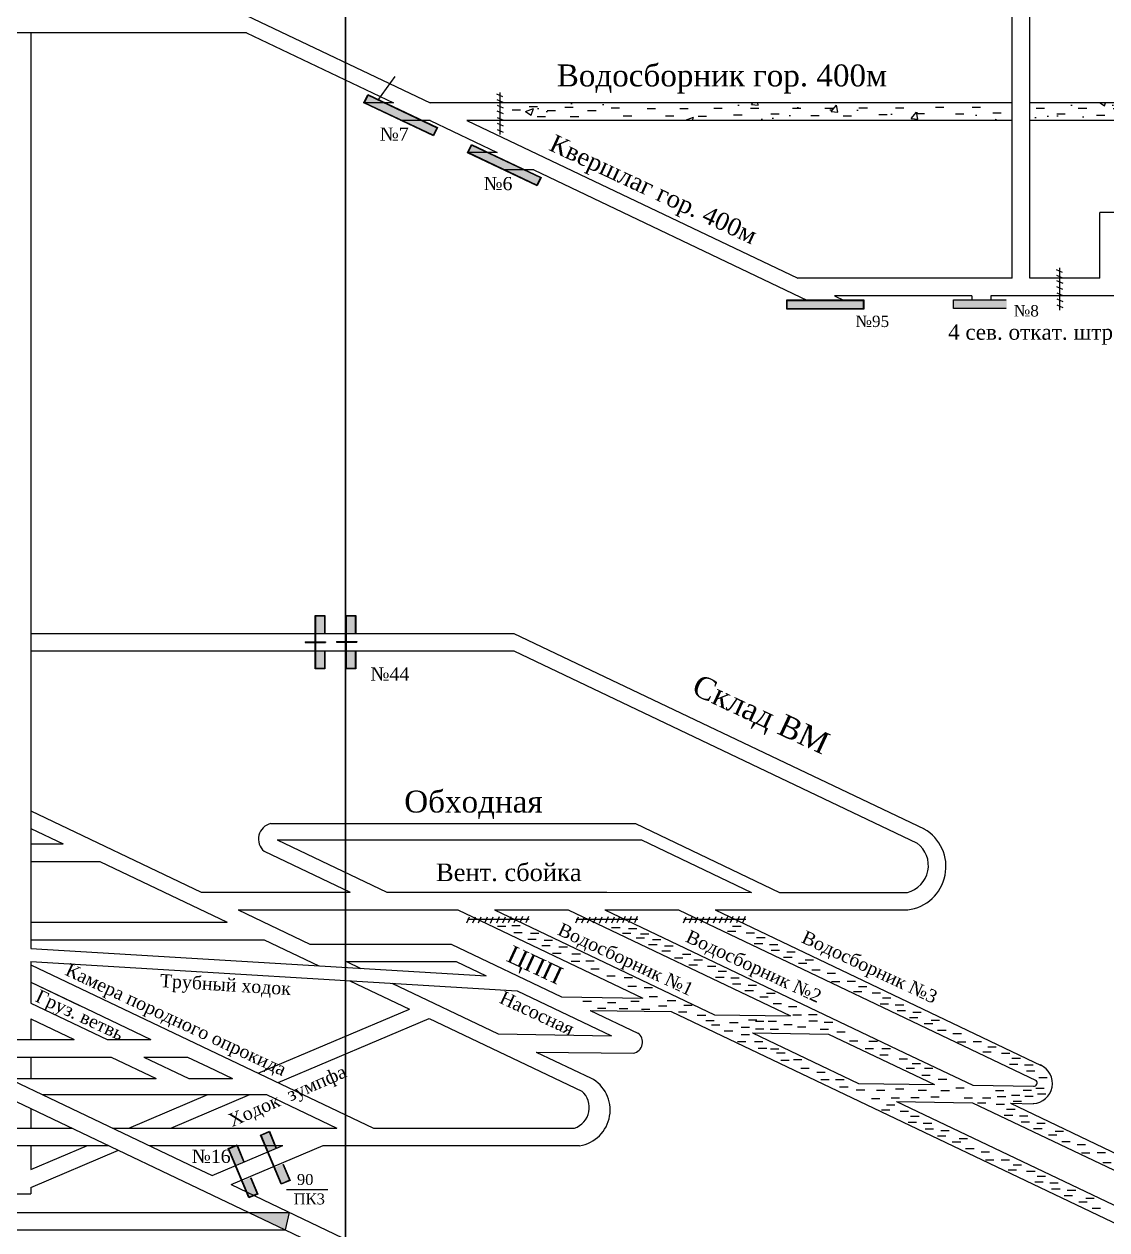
# Model space of a CAD drawing. Header units: millimetres. Extents: x -920 to 211, y -438 to 397.
# Drawn here: x -428.1 to -181, y -196.3 to 78.9 of the extents above; entities that cross this region are included whole.
import ezdxf

# ---------------------------------------------------------------- set-up
doc = ezdxf.new("R2010")
doc.units = ezdxf.units.MM
for name, color, linetype in [('Двери', 7, 'Continuous'), ('Заслоны', 7, 'Continuous'), ('Номера перемычек', 7, 'Continuous'), ('Перемычки 01', 7, 'Continuous')]:
    doc.layers.add(name, color=color, linetype=linetype)
doc.styles.get("Standard").update_dxf_attribs({"font": 'TIMES.TTF', "height": 10})

msp = doc.modelspace()

# ---------------------------------------------------------------- hatches: boundary and pattern name
h = msp.add_hatch()
h.set_pattern_fill('AR-CONC', scale=0.1, style=0)
h.paths.add_polyline_path([(-202.56, 56.89), (-202.56, 60.89), (-316.53, 60.89), (-316.53, 57.39), (-316.03, 56.89)])
h.paths.add_polyline_path([(-162.56, 56.89), (-158.56, 56.89), (-122.56, 56.89), (-122.56, 24.73), (-119.06, 24.73), (-118.56, 25.23), (-118.56, 60.89), (-198.56, 60.89), (-198.56, 56.89)])
msp.add_hatch(color=256).paths.add_polyline_path([(-367.56, -192.29), (-376.85, -192.29), (-368.46, -196.29)])
at = {"layer": 'Двери'}
h = msp.add_hatch(color=256, dxfattribs=at)
h.paths.add_polyline_path([(-359.41, -60.15), (-359.41, -56.05), (-361.61, -56.05), (-361.61, -60.15), (-361.51, -60.15), (-361.51, -56.15), (-359.51, -56.15), (-359.51, -60.15)])
h.paths.add_polyline_path([(-361.51, -64.15), (-361.51, -60.15), (-361.61, -60.15), (-361.61, -64.15)])
h.paths.add_polyline_path([(-359.41, -68.25), (-359.41, -64.15), (-359.51, -64.15), (-359.51, -68.15), (-361.51, -68.15), (-361.51, -64.15), (-361.61, -64.15), (-361.61, -68.25)])
h = msp.add_hatch(color=3, dxfattribs=at)
h.paths.add_polyline_path([(-359.51, -56.15), (-361.51, -56.15), (-361.51, -60.15), (-359.51, -60.15)])
h.paths.add_polyline_path([(-361.51, -68.15), (-359.51, -68.15), (-359.51, -64.15), (-361.51, -64.15)])
h = msp.add_hatch(color=256, dxfattribs=at)
h.paths.add_polyline_path([(-352.39, -60.15), (-352.39, -56.05), (-354.59, -56.05), (-354.59, -60.15), (-354.49, -60.15), (-354.49, -56.15), (-352.49, -56.15), (-352.49, -60.15)])
h.paths.add_polyline_path([(-354.49, -64.15), (-354.49, -60.15), (-354.59, -60.15), (-354.59, -64.15)])
h.paths.add_polyline_path([(-352.39, -68.25), (-352.39, -64.15), (-352.49, -64.15), (-352.49, -68.15), (-354.49, -68.15), (-354.49, -64.15), (-354.59, -64.15), (-354.59, -68.25)])
h = msp.add_hatch(color=3, dxfattribs=at)
h.paths.add_polyline_path([(-352.49, -56.15), (-354.49, -56.15), (-354.49, -60.15), (-352.49, -60.15)])
h.paths.add_polyline_path([(-354.49, -68.15), (-352.49, -68.15), (-352.49, -64.15), (-354.49, -64.15)])
h = msp.add_hatch(color=256, dxfattribs=at)
h.paths.add_polyline_path([(-370.52, -177.57), (-372.1, -173.79), (-374.13, -174.64), (-372.54, -178.42), (-372.45, -178.38), (-374, -174.69), (-372.16, -173.92), (-370.61, -177.61)])
h.paths.add_polyline_path([(-370.9, -182.07), (-372.45, -178.38), (-372.54, -178.42), (-371, -182.11)])
h.paths.add_polyline_path([(-367.38, -185.04), (-368.97, -181.26), (-369.06, -181.29), (-367.51, -184.98), (-369.35, -185.76), (-370.9, -182.07), (-371, -182.11), (-369.41, -185.89)])
h = msp.add_hatch(color=3, dxfattribs=at)
h.paths.add_polyline_path([(-372.16, -173.92), (-374, -174.69), (-372.45, -178.38), (-370.61, -177.61)])
h.paths.add_polyline_path([(-369.35, -185.76), (-367.51, -184.98), (-369.06, -181.29), (-370.9, -182.07)])
h = msp.add_hatch(color=256, dxfattribs=at)
h.paths.add_polyline_path([(-377.89, -180.67), (-379.48, -176.89), (-381.51, -177.74), (-379.92, -181.52), (-379.83, -181.48), (-381.38, -177.79), (-379.53, -177.02), (-377.98, -180.71)])
h.paths.add_polyline_path([(-378.28, -185.17), (-379.83, -181.48), (-379.92, -181.52), (-378.37, -185.21)])
h.paths.add_polyline_path([(-374.75, -188.13), (-376.34, -184.35), (-376.43, -184.39), (-374.89, -188.08), (-376.73, -188.86), (-378.28, -185.17), (-378.37, -185.21), (-376.78, -188.99)])
h = msp.add_hatch(color=3, dxfattribs=at)
h.paths.add_polyline_path([(-379.53, -177.02), (-381.38, -177.79), (-379.83, -181.48), (-377.98, -180.71)])
h.paths.add_polyline_path([(-376.73, -188.86), (-374.89, -188.08), (-376.43, -184.39), (-378.28, -185.17)])
at = {"layer": 'Перемычки 01'}
h = msp.add_hatch(color=256, dxfattribs=at)
h.paths.add_polyline_path([(-349.63, 62.83), (-350.55, 60.89), (-334.64, 53.36), (-333.72, 55.31)])
h.paths.add_polyline_path([(-333.89, 55.25), (-334.7, 53.53), (-350.38, 60.95), (-349.57, 62.66)], flags=16)
for points in [[(-349.57, 62.66), (-350.38, 60.95), (-334.7, 53.53), (-333.89, 55.25)], [(-325.9, 51.28), (-326.71, 49.57), (-311.03, 42.15), (-310.22, 43.86)], [(-253.9, 15.84), (-253.9, 13.94), (-236.56, 13.94), (-236.56, 15.84)]]:
    msp.add_hatch(color=3, dxfattribs=at).paths.add_polyline_path(points)
h = msp.add_hatch(color=256, dxfattribs=at)
h.paths.add_polyline_path([(-325.96, 51.45), (-326.88, 49.5), (-310.97, 41.98), (-310.05, 43.92)])
h.paths.add_polyline_path([(-310.22, 43.86), (-311.03, 42.15), (-326.71, 49.57), (-325.9, 51.28)], flags=16)
h = msp.add_hatch(color=256, dxfattribs=at)
h.paths.add_polyline_path([(-254.03, 15.97), (-254.03, 13.82), (-236.43, 13.82), (-236.43, 15.97)])
h.paths.add_polyline_path([(-236.56, 15.84), (-236.56, 13.94), (-253.9, 13.94), (-253.9, 15.84)], flags=16)
h = msp.add_hatch(color=256, dxfattribs=at)
h.paths.add_polyline_path([(-216.06, 13.89), (-211.96, 13.88), (-211.96, 13.98), (-215.96, 13.99), (-215.96, 15.99), (-211.96, 15.98), (-211.96, 16.08), (-216.06, 16.09)])
h.paths.add_polyline_path([(-211.96, 13.98), (-211.96, 13.88), (-203.86, 13.87), (-203.86, 16.07), (-211.96, 16.08), (-211.96, 15.98), (-203.96, 15.97), (-203.96, 13.97)])
h = msp.add_hatch(color=3, dxfattribs=at)
h.paths.add_polyline_path([(-215.96, 15.99), (-215.96, 13.99), (-211.96, 13.98), (-211.96, 15.98)])
h.paths.add_polyline_path([(-207.96, 13.98), (-207.96, 15.98), (-211.96, 15.98), (-211.96, 13.98)])
h.paths.add_polyline_path([(-207.96, 13.98), (-203.96, 13.97), (-203.96, 15.97), (-207.96, 15.98)])

# ---------------------------------------------------------------- linework, layer by layer
for p, q in [((-202.56, 20.89), (-202.56, 184.03)), ((-198.56, 20.89), (-198.56, 183.2)), ((-377.34, 80.89), (-335.41, 60.89)), ((-377.34, 76.89), (-544.56, 76.89)), ((-426.56, 76.89), (-426.56, -132.09)), ((-377.34, 76.89), (-343.79, 60.89)), ((-319.49, 63.31), (-319.49, 53.67)), ((-343.79, 60.89), (-350.67, 60.89)), ((-202.56, 60.89), (-335.41, 60.89)), ((-320.26, 62.96), (-318.86, 62.35)), ((-320.19, 61.69), (-318.79, 61.08)), ((-118.56, 60.89), (-198.56, 60.89)), ((-320.16, 59.07), (-318.77, 58.46)), ((-320.14, 60.41), (-318.75, 59.8)), ((-316.7, 59.35), (-314.77, 59.35)), ((-312.82, 60.1), (-310.89, 60.1)), ((-311, 57.8), (-309.07, 57.8)), ((-308.7, 59.14), (-306.77, 59.14)), ((-304.68, 59.91), (-302.75, 59.91)), ((-303.43, 57.8), (-301.51, 57.8)), ((-299.48, 59.14), (-297.56, 59.14)), ((-294.12, 59.81), (-292.19, 59.81)), ((-291.34, 57.99), (-289.41, 57.99)), ((-285.88, 59.61), (-283.95, 59.61)), ((-281.7, 57.98), (-279.77, 57.98)), ((-278.44, 59.66), (-276.52, 59.66)), ((-274.28, 57.92), (-272.35, 57.92)), ((-270.7, 59.7), (-268.77, 59.7)), ((-266.16, 58.15), (-264.23, 58.15)), ((-262.34, 59.7), (-260.42, 59.7)), ((-257.66, 58.39), (-255.74, 58.39)), ((-252.75, 59.69), (-250.82, 59.69)), ((-248.57, 58.06), (-246.64, 58.06)), ((-245.31, 59.74), (-243.38, 59.74)), ((-241.14, 57.99), (-239.22, 57.99)), ((-237.56, 59.78), (-235.64, 59.78)), ((-233.03, 58.23), (-231.1, 58.23)), ((-229.21, 59.78), (-227.28, 59.78)), ((-224.53, 58.47), (-222.6, 58.47)), ((-220.08, 59.94), (-218.15, 59.94)), ((-215.54, 58.39), (-213.62, 58.39)), ((-211.72, 59.94), (-209.8, 59.94)), ((-207.04, 58.62), (-205.12, 58.62)), ((-197.11, 59.72), (-195.19, 59.72)), ((-192.43, 58.41), (-190.51, 58.41)), ((-187.52, 59.7), (-185.59, 59.7)), ((-183.34, 58.08), (-181.41, 58.08)), ((-335.41, 56.89), (-342.15, 56.89)), ((-335.41, 56.89), (-320.12, 49.6)), ((-202.56, 56.89), (-327.02, 56.89)), ((-327.02, 56.89), (-251.54, 20.89)), ((-320.11, 56.26), (-318.71, 55.65)), ((-320.09, 57.6), (-318.7, 56.99)), ((-162.56, 56.89), (-198.56, 56.89)), ((-320.11, 54.86), (-318.71, 54.25)), ((-320.12, 49.6), (-326.99, 49.6)), ((-311.73, 45.6), (-318.64, 45.6)), ((-311.73, 45.6), (-249.31, 15.83)), ((-182.56, 20.89), (-182.56, 35.89)), ((-162.56, 35.89), (-182.56, 35.89)), ((-192.57, 22.91), (-191.18, 22.3)), ((-191.8, 23.26), (-191.8, 13.61)), ((-202.56, 20.89), (-251.54, 20.89)), ((-182.56, 20.89), (-198.56, 20.89)), ((-192.5, 21.63), (-191.11, 21.02)), ((-192.46, 20.36), (-191.06, 19.75)), ((-243.15, 16.89), (-240.9, 15.82)), ((-211.79, 16.89), (-243.15, 16.89)), ((-211.79, 16.89), (-211.79, 15.98)), ((-111.77, 16.89), (-207.43, 16.89)), ((-207.43, 16.89), (-207.43, 15.98)), ((-192.48, 19.02), (-191.08, 18.41)), ((-192.41, 17.54), (-191.01, 16.93)), ((-192.42, 16.2), (-191.03, 15.59)), ((-192.42, 14.81), (-191.03, 14.2)), ((-426.56, -60.15), (-316.3, -60.15)), ((-316.3, -60.15), (-222.69, -104.8)), ((-426.56, -64.15), (-316.3, -64.15)), ((-316.3, -64.15), (-224.24, -108.06)), ((-426.56, -100.68), (-387.64, -119.24)), ((-371.77, -103.56), (-288.55, -103.57)), ((-288.55, -103.57), (-255.65, -119.26)), ((-426.56, -104.68), (-419.16, -108.21)), ((-370.32, -107.3), (-287.15, -107.31)), ((-370.32, -107.3), (-345.27, -119.24)), ((-287.15, -107.31), (-262.1, -119.26)), ((-426.56, -108.2), (-419.16, -108.21)), ((-373.3, -109.88), (-353.66, -119.24)), ((-426.56, -112.2), (-410.77, -112.21)), ((-410.77, -112.21), (-381.71, -126.07)), ((-387.64, -119.24), (-376.74, -119.24)), ((-387.64, -119.24), (-353.66, -119.24)), ((-345.27, -119.24), (-262.1, -119.26)), ((-345.27, -119.24), (-295.08, -119.25)), ((-255.65, -119.26), (-226.51, -119.26)), ((-379.25, -123.24), (-329.09, -123.25)), ((-379.25, -123.24), (-366.6, -123.24)), ((-379.25, -123.24), (-362.87, -131.05)), ((-333.05, -123.25), (-329.09, -123.25)), ((-329.09, -123.25), (-286.88, -143.38)), ((-320.7, -123.25), (-270.49, -147.2)), ((-320.7, -123.25), (-303.93, -123.25)), ((-303.93, -123.25), (-253.14, -147.47)), ((-295.54, -123.25), (-227.14, -155.87)), ((-295.54, -123.25), (-278.76, -123.25)), ((-278.76, -123.25), (-197.09, -162.2)), ((-270.37, -123.25), (-195.96, -158.74)), ((-270.37, -123.25), (-226.42, -123.26)), ((-426.56, -126.07), (-381.71, -126.07)), ((-326.49, -124.94), (-327.1, -126.33)), ((-312.82, -125.47), (-326.91, -125.48)), ((-325.1, -124.94), (-325.71, -126.33)), ((-323.83, -124.94), (-324.43, -126.33)), ((-322.43, -124.94), (-323.04, -126.33)), ((-321.09, -124.95), (-321.7, -126.35)), ((-319.62, -124.88), (-320.23, -126.28)), ((-318.28, -124.9), (-318.89, -126.3)), ((-317, -124.86), (-317.61, -126.25)), ((-315.73, -124.79), (-316.34, -126.18)), ((-314.35, -124.8), (-314.96, -126.2)), ((-312.96, -124.8), (-313.57, -126.2)), ((-301.66, -124.94), (-302.27, -126.33)), ((-287.99, -125.47), (-302.08, -125.48)), ((-300.26, -124.94), (-300.87, -126.33)), ((-298.99, -124.94), (-299.6, -126.33)), ((-297.6, -124.94), (-298.21, -126.33)), ((-296.26, -124.95), (-296.87, -126.35)), ((-294.79, -124.88), (-295.4, -126.28)), ((-293.45, -124.9), (-294.06, -126.3)), ((-292.17, -124.86), (-292.78, -126.25)), ((-290.9, -124.79), (-291.51, -126.18)), ((-289.52, -124.8), (-290.13, -126.2)), ((-288.13, -124.8), (-288.74, -126.2)), ((-277.06, -124.94), (-277.67, -126.33)), ((-263.39, -125.47), (-277.48, -125.48)), ((-275.67, -124.94), (-276.27, -126.33)), ((-274.39, -124.94), (-275, -126.33)), ((-273, -124.94), (-273.61, -126.33)), ((-271.66, -124.95), (-272.27, -126.35)), ((-270.19, -124.88), (-270.8, -126.28)), ((-268.85, -124.9), (-269.46, -126.3)), ((-267.57, -124.86), (-268.18, -126.25)), ((-266.3, -124.79), (-266.91, -126.18)), ((-264.92, -124.8), (-265.53, -126.2)), ((-263.53, -124.8), (-264.14, -126.2)), ((-320.06, -126.98), (-318.14, -126.98)), ((-316.8, -126.85), (-314.88, -126.85)), ((-316.32, -128.44), (-314.39, -128.44)), ((-312.51, -128.58), (-310.59, -128.58)), ((-293.99, -127.28), (-292.06, -127.28)), ((-291.55, -128.59), (-289.62, -128.59)), ((-290.14, -127.48), (-288.21, -127.48)), ((-287.44, -128.7), (-285.51, -128.7)), ((-267.55, -128.13), (-265.62, -128.13)), ((-266.4, -126.99), (-264.47, -126.99)), ((-263.29, -128.47), (-261.37, -128.47)), ((-426.56, -130.07), (-373.32, -130.07)), ((-373.32, -130.07), (-360.8, -136.04)), ((-362.87, -131.05), (-330.63, -131.05)), ((-330.63, -131.05), (-305.41, -143.08)), ((-313.12, -129.93), (-311.2, -129.93)), ((-309.95, -131.42), (-308.02, -131.42)), ((-309.41, -130.2), (-307.48, -130.2)), ((-306.03, -131.69), (-304.1, -131.69)), ((-288.38, -129.64), (-286.46, -129.64)), ((-285.55, -131.19), (-283.62, -131.19)), ((-284.67, -130.05), (-282.74, -130.05)), ((-281.9, -131.46), (-279.97, -131.46)), ((-261.45, -130.94), (-259.52, -130.94)), ((-260.91, -129.59), (-258.98, -129.59)), ((-258, -131.14), (-256.07, -131.14)), ((-426.56, -132.09), (-322.64, -138.33)), ((-307.45, -133.11), (-305.52, -133.11)), ((-303.06, -133.31), (-301.13, -133.31)), ((-282.51, -132.61), (-280.58, -132.61)), ((-279.67, -134.23), (-277.74, -134.23)), ((-277.84, -133.35), (-275.92, -133.35)), ((-275.21, -134.64), (-273.28, -134.64)), ((-257.6, -132.49), (-255.67, -132.49)), ((-254.76, -134.04), (-252.83, -134.04)), ((-254.02, -132.83), (-252.09, -132.83)), ((-249.83, -134.65), (-247.9, -134.65)), ((-426.56, -135.05), (-315.55, -141.71)), ((-426.56, -135.05), (-426.56, -144.53)), ((-426.56, -135.77), (-348.34, -173.07)), ((-354.48, -135.05), (-351.21, -136.61)), ((-354.48, -135.05), (-329.5, -135.05)), ((-329.5, -135.05), (-322.64, -138.33)), ((-303.19, -134.93), (-301.27, -134.93)), ((-299.88, -134.86), (-297.96, -134.86)), ((-298.73, -136.75), (-296.81, -136.75)), ((-276.36, -135.78), (-274.43, -135.78)), ((-272.1, -136.12), (-270.18, -136.12)), ((-269.71, -137.24), (-267.79, -137.24)), ((-251.38, -135.46), (-249.45, -135.46)), ((-248.34, -136.94), (-246.41, -136.94)), ((-426.56, -139.77), (-413.93, -145.79)), ((-426.56, -139.77), (-415.45, -145.07)), ((-353.72, -139.42), (-340.11, -145.91)), ((-344.13, -139.99), (-319.85, -151.57)), ((-295.08, -138.31), (-293.15, -138.31)), ((-291.16, -138.71), (-289.23, -138.71)), ((-270.26, -138.59), (-268.33, -138.59)), ((-266.81, -138.79), (-264.88, -138.79)), ((-266.4, -140.14), (-264.48, -140.14)), ((-244.83, -137.69), (-242.9, -137.69)), ((-243.81, -139.58), (-241.89, -139.58)), ((-240.23, -139.51), (-238.31, -139.51)), ((-315.55, -141.71), (-294.01, -151.98)), ((-305.41, -143.08), (-286.88, -143.38)), ((-290.28, -140.67), (-288.35, -140.67)), ((-286.56, -140.94), (-284.64, -140.94)), ((-285.42, -143.03), (-283.49, -143.03)), ((-263.57, -141.69), (-261.64, -141.69)), ((-262.82, -140.48), (-260.9, -140.48)), ((-258.64, -142.3), (-256.71, -142.3)), ((-238.83, -141.89), (-236.9, -141.89)), ((-237.68, -140.75), (-235.75, -140.75)), ((-234.57, -142.23), (-232.64, -142.23)), ((-426.56, -144.53), (-409.14, -152.84)), ((-413.93, -145.79), (-399.14, -152.84)), ((-300.55, -144.11), (-298.62, -144.11)), ((-297.24, -145.73), (-295.31, -145.73)), ((-294.94, -144.38), (-293.01, -144.38)), ((-292.24, -145.8), (-290.31, -145.8)), ((-289.6, -144.11), (-287.68, -144.11)), ((-283.32, -145.19), (-281.39, -145.19)), ((-281.29, -143.98), (-279.37, -143.98)), ((-277.51, -144.99), (-275.59, -144.99)), ((-260.19, -143.11), (-258.26, -143.11)), ((-257.15, -144.59), (-255.22, -144.59)), ((-253.64, -145.34), (-251.71, -145.34)), ((-232.72, -144.7), (-230.8, -144.7)), ((-232.18, -143.35), (-230.26, -143.35)), ((-229.28, -144.9), (-227.35, -144.9)), ((-426.56, -148.1), (-416.61, -152.84)), ((-426.56, -148.1), (-426.56, -152.49)), ((-374.62, -160.54), (-340.11, -145.91)), ((-370.11, -162.69), (-335.6, -148.06)), ((-335.6, -148.06), (-300.78, -164.66)), ((-298.9, -146.19), (-288.05, -151.37)), ((-298.9, -146.19), (-280.37, -146.48)), ((-287.17, -145.94), (-285.25, -145.94)), ((-280.37, -146.48), (-132.82, -216.86)), ((-278.73, -146.54), (-276.8, -146.54)), ((-274.44, -147.29), (-272.52, -147.29)), ((-272.48, -148.51), (-270.56, -148.51)), ((-270.49, -147.2), (-253.14, -147.47)), ((-262.76, -148.37), (-260.83, -148.37)), ((-252.62, -147.23), (-250.7, -147.23)), ((-249.04, -147.16), (-247.12, -147.16)), ((-248.98, -148.58), (-247.05, -148.58)), ((-228.87, -146.25), (-226.95, -146.25)), ((-226.04, -147.8), (-224.11, -147.8)), ((-225.29, -146.59), (-223.37, -146.59)), ((-221.1, -148.41), (-219.18, -148.41)), ((-271.2, -149.52), (-269.27, -149.52)), ((-268.3, -150.87), (-266.37, -150.87)), ((-267.08, -148.98), (-265.15, -148.98)), ((-264.45, -150.06), (-262.52, -150.06)), ((-261.84, -151.32), (-244.49, -151.6)), ((-261.84, -151.32), (-237.63, -162.87)), ((-261.2, -148.65), (-259.28, -148.65)), ((-261.2, -150.4), (-259.28, -150.4)), ((-258.3, -148.65), (-256.37, -148.65)), ((-257.83, -150.47), (-255.9, -150.47)), ((-254.72, -149.39), (-252.79, -149.39)), ((-251.61, -149.99), (-249.68, -149.99)), ((-246.41, -150.47), (-244.48, -150.47)), ((-245.46, -148.91), (-243.54, -148.91)), ((-242.61, -151.08), (-240.68, -151.08)), ((-222.66, -149.22), (-220.73, -149.22)), ((-219.62, -150.7), (-217.69, -150.7)), ((-450.28, -152.84), (-416.61, -152.84)), ((-450.28, -152.84), (-423.91, -165.42)), ((-426.56, -152.49), (-426.56, -152.84)), ((-409.14, -152.84), (-399.14, -152.84)), ((-319.85, -151.57), (-294.01, -151.98)), ((-265.27, -153.29), (-263.34, -153.29)), ((-264.45, -151.68), (-262.52, -151.68)), ((-261.42, -153.29), (-259.49, -153.29)), ((-244.49, -151.6), (-220.28, -163.14)), ((-239.72, -153.12), (-237.79, -153.12)), ((-235.29, -153.21), (-233.36, -153.21)), ((-216.11, -151.45), (-214.18, -151.45)), ((-215.09, -153.34), (-213.17, -153.34)), ((-211.51, -153.27), (-209.59, -153.27)), ((-441.89, -156.84), (-408.23, -156.84)), ((-426.56, -156.84), (-426.56, -161.74)), ((-408.23, -156.84), (-397.95, -161.74)), ((-400.76, -156.84), (-390.48, -161.74)), ((-400.76, -156.84), (-390.75, -156.84)), ((-390.75, -156.84), (-386.09, -159.07)), ((-311.18, -155.7), (-289.04, -155.96)), ((-311.18, -155.7), (-298.7, -161.66)), ((-260.53, -154.83), (-258.6, -154.83)), ((-257.74, -154.95), (-255.81, -154.95)), ((-256.34, -155.89), (-254.41, -155.89)), ((-236.14, -154.91), (-234.21, -154.91)), ((-232.82, -156.35), (-230.89, -156.35)), ((-232.31, -154.91), (-230.38, -154.91)), ((-227.14, -155.87), (-211.6, -163.28)), ((-209.3, -155.64), (-207.38, -155.64)), ((-208.15, -154.49), (-206.23, -154.49)), ((-205.05, -155.98), (-203.12, -155.98)), ((-386.09, -159.07), (-380.48, -161.75)), ((-255.42, -157.57), (-253.49, -157.57)), ((-252.52, -157.42), (-250.59, -157.42)), ((-250.84, -159.4), (-248.91, -159.4)), ((-228.39, -157.29), (-226.47, -157.29)), ((-226.78, -159.42), (-224.85, -159.42)), ((-225.41, -158.31), (-223.49, -158.31)), ((-222.61, -159.42), (-220.68, -159.42)), ((-203.2, -158.44), (-201.27, -158.44)), ((-202.66, -157.09), (-200.73, -157.09)), ((-199.75, -158.64), (-197.83, -158.64)), ((-431.62, -161.74), (-397.95, -161.74)), ((-390.48, -161.74), (-380.48, -161.75)), ((-247.17, -160.32), (-245.24, -160.32)), ((-246.25, -162), (-244.32, -162)), ((-242.89, -162), (-240.96, -162)), ((-223.2, -160.95), (-221.28, -160.95)), ((-219.46, -161.88), (-217.53, -161.88)), ((-199.35, -159.99), (-197.42, -159.99)), ((-196.51, -161.55), (-194.59, -161.55)), ((-241.97, -163.68), (-240.04, -163.68)), ((-238.17, -164.34), (-236.25, -164.34)), ((-237.63, -162.87), (-220.28, -163.14)), ((-233.57, -164.4), (-231.65, -164.4)), ((-229.21, -164.1), (-227.29, -164.1)), ((-224.07, -164.4), (-222.15, -164.4)), ((-218.86, -164.52), (-216.93, -164.52)), ((-215.46, -163.84), (-213.53, -163.84)), ((-211.6, -163.28), (-197.71, -163.5)), ((-206.4, -164.48), (-204.47, -164.48)), ((-200.12, -164.42), (-198.2, -164.42)), ((-197.23, -163.93), (-195.31, -163.93)), ((-433.2, -165.42), (-368.46, -196.29)), ((-423.91, -165.42), (-390.47, -181.37)), ((-423.91, -165.42), (-372.77, -165.42)), ((-404.18, -173.07), (-386.14, -165.42)), ((-394.6, -173.07), (-376.56, -165.42)), ((-372.77, -165.42), (-356.73, -173.07)), ((-234.71, -166.31), (-232.78, -166.31)), ((-231.27, -167.75), (-229.34, -167.75)), ((-230.23, -166.13), (-228.3, -166.13)), ((-228.98, -166.99), (-211.63, -167.27)), ((-228.98, -166.99), (-124.43, -216.86)), ((-225.75, -166.07), (-223.82, -166.07)), ((-221.16, -165.94), (-219.23, -165.94)), ((-213.58, -166.14), (-211.66, -166.14)), ((-211.63, -167.27), (-107.65, -216.86)), ((-210.5, -167.28), (-208.58, -167.28)), ((-209.35, -166.13), (-207.43, -166.13)), ((-206.25, -167.62), (-204.32, -167.62)), ((-205.99, -165.83), (-204.07, -165.83)), ((-202.95, -167.41), (-197.76, -167.49)), ((-202.95, -167.41), (-99.27, -216.86)), ((-202.77, -165.53), (-200.84, -165.53)), ((-202.36, -166.88), (-200.44, -166.88)), ((-199.72, -165.77), (-197.79, -165.77)), ((-196.83, -165.28), (-194.9, -165.28)), ((-426.56, -168.58), (-426.56, -173.07)), ((-232.42, -168.89), (-230.49, -168.89)), ((-228.16, -169.23), (-226.24, -169.23)), ((-225.77, -170.35), (-223.85, -170.35)), ((-204.4, -170.08), (-202.47, -170.08)), ((-203.86, -168.73), (-201.93, -168.73)), ((-200.95, -170.28), (-199.03, -170.28)), ((-469.88, -173.06), (-417.16, -173.07)), ((-407.87, -173.07), (-356.73, -173.07)), ((-379.45, -173.07), (-379.45, -173.07)), ((-348.34, -173.07), (-302.48, -173.07)), ((-226.31, -171.7), (-224.39, -171.7)), ((-222.87, -171.9), (-220.94, -171.9)), ((-222.46, -173.25), (-220.54, -173.25)), ((-200.55, -171.63), (-198.62, -171.63)), ((-197.71, -173.19), (-195.78, -173.19)), ((-196.97, -171.97), (-195.04, -171.97)), ((-219.63, -174.8), (-217.7, -174.8)), ((-218.88, -173.59), (-216.96, -173.59)), ((-214.7, -175.41), (-212.77, -175.41)), ((-194.33, -174.6), (-192.41, -174.6)), ((-192.78, -173.79), (-190.85, -173.79)), ((-191.29, -176.09), (-189.37, -176.09)), ((-461.49, -177.06), (-408.78, -177.07)), ((-426.56, -177.07), (-426.56, -182.55)), ((-426.56, -182.55), (-413.62, -177.07)), ((-426.56, -186.62), (-406.54, -178.13)), ((-399.48, -177.07), (-390.47, -177.07)), ((-390.47, -177.07), (-369.03, -177.07)), ((-385.15, -183.9), (-369.03, -177.07)), ((-380.81, -185.97), (-359.81, -177.07)), ((-359.81, -177.07), (-301.31, -177.07)), ((-216.25, -176.22), (-214.32, -176.22)), ((-213.21, -177.7), (-211.28, -177.7)), ((-209.7, -178.45), (-207.77, -178.45)), ((-187.78, -176.83), (-185.85, -176.83)), ((-186.77, -178.72), (-184.84, -178.72)), ((-183.19, -178.65), (-181.26, -178.65)), ((-390.47, -181.37), (-385.15, -183.9)), ((-208.68, -180.34), (-206.76, -180.34)), ((-205.1, -180.27), (-203.18, -180.27)), ((-202.39, -181.41), (-200.47, -181.41)), ((-181.91, -180.9), (-179.98, -180.9)), ((-203.54, -182.56), (-201.62, -182.56)), ((-199.29, -182.9), (-197.36, -182.9)), ((-196.9, -184.01), (-194.97, -184.01)), ((-426.56, -186.62), (-426.56, -188.04)), ((-380.81, -185.97), (-343.8, -203.63)), ((-197.44, -185.36), (-195.51, -185.36)), ((-193.99, -185.57), (-192.07, -185.57)), ((-193.59, -186.92), (-191.66, -186.92)), ((-434.56, -188.04), (-426.56, -188.04)), ((-190.75, -188.47), (-188.83, -188.47)), ((-190.01, -187.25), (-188.08, -187.25)), ((-185.82, -189.08), (-183.89, -189.08)), ((-515.4, -192.29), (-367.56, -192.29)), ((-367.56, -192.29), (-368.46, -196.29)), ((-187.37, -189.89), (-185.45, -189.89)), ((-184.33, -191.37), (-182.41, -191.37)), ((-649.18, -196.29), (-368.46, -196.29)), ((-368.46, -196.29), (-269.3, -243.59))]:
    msp.add_line(p, q)
at = {"color": 43, "true_color": 0xb8b86f}
msp.add_line((-343.46, 66.96), (-347.4, 61.45), dxfattribs=at)
at = {"color": 2}
for points in [[(-354.72, 396.64), (-920.19, 396.64), (-920.19, -438.15), (-354.72, -438.15)], [(210.75, 396.64), (-354.72, 396.64), (-354.72, -438.15), (210.75, -438.15)]]:
    msp.add_lwpolyline(points, close=True, dxfattribs=at)
for centre, radius, start, end in [((-370.95, -107.1), 3.64, 102.9257, 229.8042), ((-227.62, -113.41), 9.92, 276.9744, 60.1655), ((-228.04, -113.12), 6.33, 284.0329, 53.0522), ((-289.5, -153.46), 2.55, 280.4086, 55.1796), ((-198.04, -162.87), 4.62, 273.3997, 65.6596), ((-302.57, -168.93), 8.24, 278.7768, 62.0091), ((-197.7, -162.71), 0.791, 269.0903, 39.9148), ((-304.04, -168.38), 4.95, 288.4962, 48.7743)]:
    msp.add_arc(centre, radius, start, end)
at = {"layer": 'Двери'}
for p, q in [((-363.93, -62.09), (-359.25, -62.09)), ((-363.93, -62.09), (-363.93, -62.23)), ((-363.93, -62.23), (-359.25, -62.23)), ((-359.25, -62.09), (-359.25, -62.23)), ((-356.79, -62.02), (-356.79, -62.17)), ((-356.79, -62.02), (-352.11, -62.02)), ((-356.78, -62.17), (-352.11, -62.17)), ((-352.11, -62.02), (-352.11, -62.17))]:
    msp.add_line(p, q, dxfattribs=at)
for points in [[(-359.41, -64.15), (-359.41, -68.25), (-361.61, -68.25), (-361.61, -56.05), (-359.41, -56.05), (-359.41, -60.15)], [(-359.51, -64.15), (-359.51, -68.15), (-361.51, -68.15), (-361.51, -56.15), (-359.51, -56.15), (-359.51, -60.15)], [(-352.39, -64.15), (-352.39, -68.25), (-354.59, -68.25), (-354.59, -56.05), (-352.39, -56.05), (-352.39, -60.15)], [(-352.49, -64.15), (-352.49, -68.15), (-354.49, -68.15), (-354.49, -56.15), (-352.49, -56.15), (-352.49, -60.15)], [(-368.97, -181.26), (-367.38, -185.04), (-369.41, -185.89), (-374.13, -174.64), (-372.1, -173.79), (-370.52, -177.57)], [(-369.06, -181.29), (-367.51, -184.98), (-369.35, -185.76), (-374, -174.69), (-372.16, -173.92), (-370.61, -177.61)], [(-376.34, -184.35), (-374.75, -188.13), (-376.78, -188.99), (-381.51, -177.74), (-379.48, -176.89), (-377.89, -180.67)], [(-376.43, -184.39), (-374.89, -188.08), (-376.73, -188.86), (-381.38, -177.79), (-379.53, -177.02), (-377.98, -180.71)]]:
    msp.add_lwpolyline(points, dxfattribs=at)
at = {"layer": 'Заслоны', "color": 7}
msp.add_line((-368.16, -187.1), (-358.76, -187.1), dxfattribs=at)
at = {"layer": 'Номера перемычек', "color": 7}
msp.add_line((-367.56, -192.29), (-368.46, -196.29), dxfattribs=at)
at = {"layer": 'Перемычки 01'}
for points in [[(-349.63, 62.83), (-333.72, 55.31), (-334.64, 53.36), (-350.55, 60.89)], [(-349.57, 62.66), (-333.89, 55.25), (-334.7, 53.53), (-350.38, 60.95)], [(-325.96, 51.45), (-310.05, 43.92), (-310.97, 41.98), (-326.88, 49.5)], [(-325.9, 51.28), (-310.22, 43.86), (-311.03, 42.15), (-326.71, 49.57)], [(-254.03, 15.97), (-236.43, 15.97), (-236.43, 13.82), (-254.03, 13.82)], [(-253.9, 15.84), (-236.56, 15.84), (-236.56, 13.94), (-253.9, 13.94)]]:
    msp.add_lwpolyline(points, close=True, dxfattribs=at)
msp.add_lwpolyline([(-203.96, 13.97), (-215.96, 13.99), (-215.96, 15.99), (-203.96, 15.97)], dxfattribs=at)

# ---------------------------------------------------------------- texts
for s, height, p in [('Водосборник гор. 400м', 5, (-306.51, 64.68)), ('4 сев. откат. штрек укл. 7-9 пл. L1 гор. 400м', 3.5, (-217.22, 6.86)), ('Обходная', 5, (-341.31, -101.04))]:
    msp.add_text(s, height=height).set_placement(p)
for s, height, rotation, p in [('Квершлаг гор. 400м', 4, 335, (-308.55, 50.24)), ('Склад ВМ', 5, 335, (-276.05, -73.81)), ('Водосборник №1', 3, 335, (-306.57, -128.81)), ('Водосборник №2', 3, 335, (-277.35, -130.42)), ('Водосборник №3', 3, 335, (-250.91, -130.58)), ('ЦПП', 4, 335, (-318.24, -134.85)), ('Камера породного опрокида', 3, 335, (-418.93, -138.01)), ('Трубный ходок', 3, 356.4455, (-397.14, -140.87)), ('Насосная', 3, 335, (-319.85, -144.37))]:
    msp.add_text(s, height=height, rotation=rotation).set_placement(p)
at = {"color": 7}
msp.add_text('Вент. сбойка', height=4, dxfattribs=at).set_placement((-334.06, -116.69))
for s, rotation, p in [('Груз. ветвь', 335, (-425.74, -144.03)), ('Ходок  зумпфа', 23.6446, (-380.63, -172.85))]:
    msp.add_text(s, height=3, rotation=rotation, dxfattribs=at).set_placement(p)
at = {"layer": 'Заслоны', "color": 7}
for s, p in [('90', (-365.81, -186.05)), ('ПК3', (-366.55, -190.48))]:
    msp.add_text(s, height=2.5, dxfattribs=at).set_placement(p)
at = {"layer": 'Номера перемычек'}
for s, height, p in [('№7', 3, (-346.88, 52.29)), ('№6', 3, (-323.21, 41)), ('№8', 2.6, (-202.21, 12.17)), ('№95', 2.6, (-238.34, 9.76)), ('№44', 3, (-349.02, -70.93)), ('№16', 3, (-389.79, -181))]:
    msp.add_text(s, height=height, dxfattribs=at).set_placement(p)

doc.saveas('drawing.dxf')
